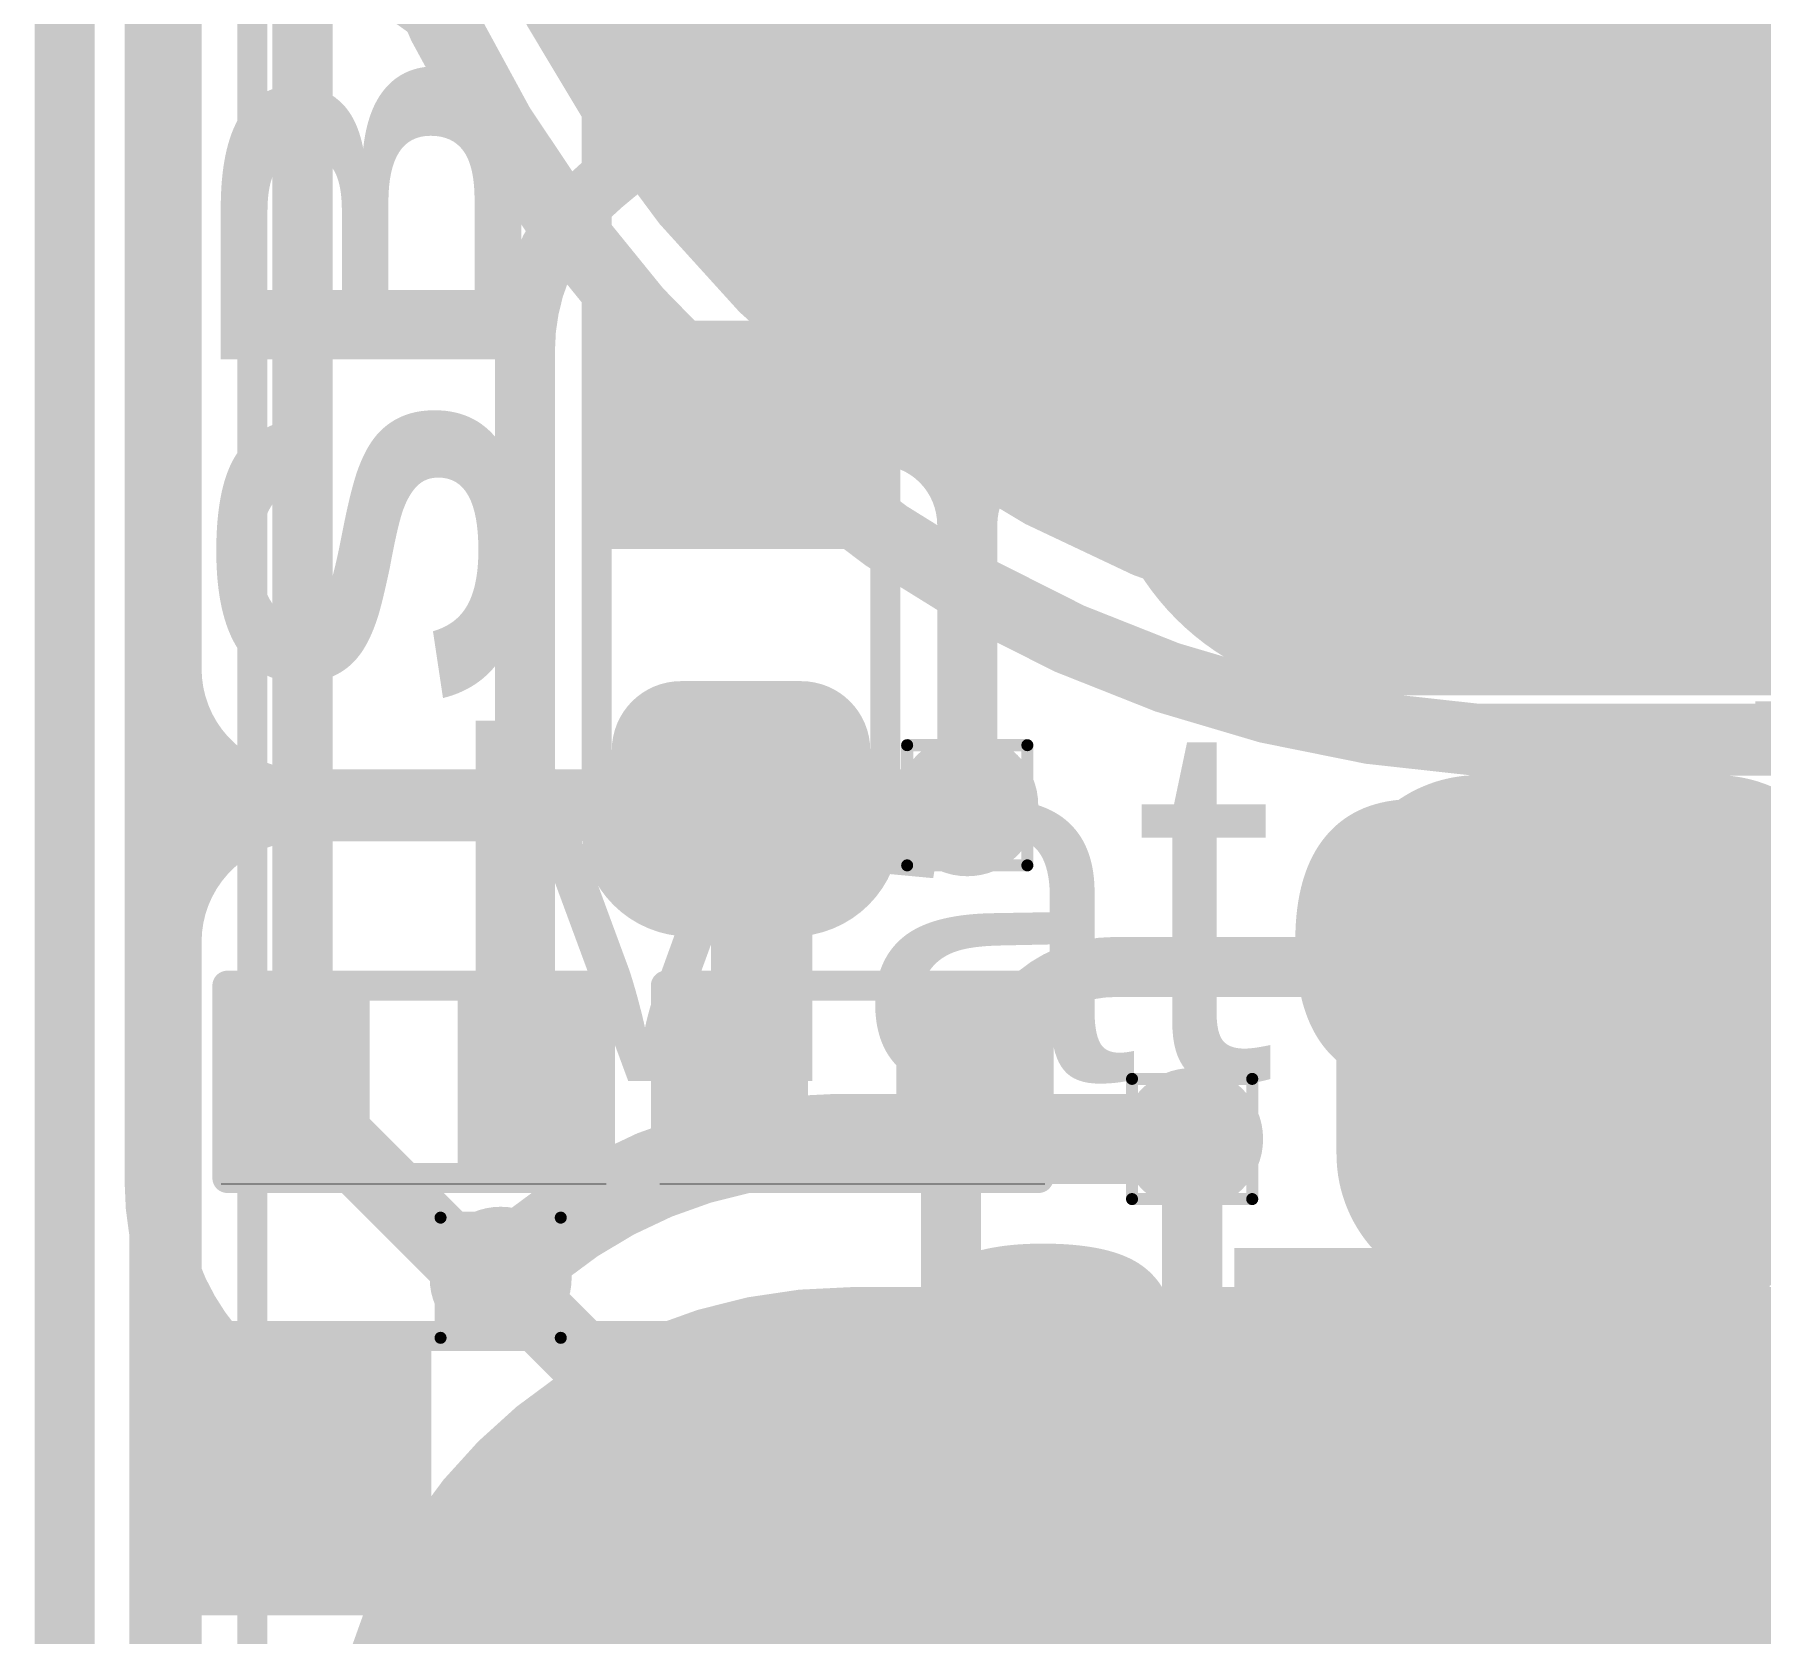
# Model space of a CAD drawing. Header units: inches. Extents: x 3 to 457, y -41 to 239.
# Drawn here: x 153.26 to 160.56, y 14.03 to 20.79 of the extents above; entities that cross this region are included whole.
import ezdxf

# ---------------------------------------------------------------- set-up
doc = ezdxf.new("R2010")
doc.units = ezdxf.units.IN
for name, color, linetype in [('Board Outline', 216, 'Continuous'), ('Bottom Layer', 5, 'Continuous'), ('Bottom Overlay', 54, 'Continuous'), ('Bottom Paste', 16, 'Continuous'), ('Bottom Solder', 6, 'Continuous'), ('Drill Drawing', 1, 'Continuous'), ('Fabrication', 76, 'Continuous'), ('Top Layer', 1, 'Continuous'), ('Top Overlay', 2, 'Continuous'), ('Top Paste', 8, 'Continuous'), ('Top Solder', 216, 'Continuous'), ('Via Holes', 16, 'Continuous')]:
    doc.layers.add(name, color=color, linetype=linetype)
doc.styles.add('Arial', font='', dxfattribs={"height": 0.2})
doc.styles.add('Arial Black_Bold', font='', dxfattribs={"height": 0.2})
doc.styles.get('Arial').set_extended_font_data('Arial')
doc.styles.get('Arial Black_Bold').set_extended_font_data('Arial Black', bold=True)

# ---------------------------------------------------------------- blocks, each defined once
blk = doc.blocks.new('S______B______3_P___81')
at = {"layer": 'Top Layer'}
h = blk.add_hatch(color=1, dxfattribs=at)
edge = h.paths.add_edge_path()
edge.add_arc((-1.7145, -0.2540000000000001), 0.1905, 180, 270)
edge.add_line((-1.7145, -0.4445), (-1.3335, -0.4444999999999999))
edge.add_arc((-1.3335, -0.2539999999999999), 0.1905, 270, 360)
edge.add_line((-1.143, -0.2539999999999999), (-1.143, 0.2540000000000001))
edge.add_arc((-1.3335, 0.2540000000000001), 0.1905, 0, 90)
edge.add_line((-1.3335, 0.4445), (-1.7145, 0.4444999999999999))
edge.add_arc((-1.7145, 0.2539999999999999), 0.1905, 90, 180)
edge.add_line((-1.905, 0.2539999999999999), (-1.905, -0.2540000000000001))
blk.add_hatch(color=1, dxfattribs=at).paths.add_polyline_path([(-0.3809999999999999, -0.4445), (-0.3810000000000001, 0.4445), (0.3809999999999999, 0.4445), (0.3810000000000001, -0.4445)])
h = blk.add_hatch(color=1, dxfattribs=at)
edge = h.paths.add_edge_path()
edge.add_arc((1.3335, -0.2540000000000001), 0.1905, 180, 270)
edge.add_line((1.3335, -0.4445), (1.7145, -0.4444999999999999))
edge.add_arc((1.7145, -0.2539999999999999), 0.1905, 270, 360)
edge.add_line((1.905, -0.2539999999999999), (1.905, 0.2540000000000001))
edge.add_arc((1.7145, 0.2540000000000001), 0.1905, 0, 90)
edge.add_line((1.7145, 0.4445), (1.3335, 0.4444999999999999))
edge.add_arc((1.3335, 0.2539999999999999), 0.1905, 90, 180)
edge.add_line((1.143, 0.2539999999999999), (1.143, -0.2540000000000001))
at = {"layer": 'Top Paste'}
h = blk.add_hatch(color=8, dxfattribs=at)
edge = h.paths.add_edge_path()
edge.add_arc((-1.7145, -0.2540000000000001), 0.1905, 180, 270)
edge.add_line((-1.7145, -0.4445), (-1.3335, -0.4444999999999999))
edge.add_arc((-1.3335, -0.2539999999999999), 0.1905, 270, 360)
edge.add_line((-1.143, -0.2539999999999999), (-1.143, 0.2540000000000001))
edge.add_arc((-1.3335, 0.2540000000000001), 0.1905, 0, 90)
edge.add_line((-1.3335, 0.4445), (-1.7145, 0.4444999999999999))
edge.add_arc((-1.7145, 0.2539999999999999), 0.1905, 90, 180)
edge.add_line((-1.905, 0.2539999999999999), (-1.905, -0.2540000000000001))
blk.add_hatch(color=8, dxfattribs=at).paths.add_polyline_path([(-0.3809999999999999, -0.4445), (-0.3810000000000001, 0.4445), (0.3809999999999999, 0.4445), (0.3810000000000001, -0.4445)])
h = blk.add_hatch(color=8, dxfattribs=at)
edge = h.paths.add_edge_path()
edge.add_arc((1.3335, -0.2540000000000001), 0.1905, 180, 270)
edge.add_line((1.3335, -0.4445), (1.7145, -0.4444999999999999))
edge.add_arc((1.7145, -0.2539999999999999), 0.1905, 270, 360)
edge.add_line((1.905, -0.2539999999999999), (1.905, 0.2540000000000001))
edge.add_arc((1.7145, 0.2540000000000001), 0.1905, 0, 90)
edge.add_line((1.7145, 0.4445), (1.3335, 0.4444999999999999))
edge.add_arc((1.3335, 0.2539999999999999), 0.1905, 90, 180)
edge.add_line((1.143, 0.2539999999999999), (1.143, -0.2540000000000001))
at = {"layer": 'Top Solder'}
h = blk.add_hatch(color=216, dxfattribs=at)
edge = h.paths.add_edge_path()
edge.add_arc((-1.7145, -0.2540000000000001), 0.2921, 180, 270)
edge.add_line((-1.7145, -0.5461), (-1.3335, -0.5460999999999999))
edge.add_arc((-1.3335, -0.2539999999999999), 0.2921, 270, 360)
edge.add_line((-1.0414, -0.2539999999999999), (-1.0414, 0.2540000000000001))
edge.add_arc((-1.3335, 0.2540000000000001), 0.2921, 0, 90)
edge.add_line((-1.3335, 0.5461), (-1.7145, 0.5460999999999999))
edge.add_arc((-1.7145, 0.2539999999999999), 0.2921, 90, 180)
edge.add_line((-2.0066, 0.254), (-2.0066, -0.254))
blk.add_hatch(color=216, dxfattribs=at).paths.add_polyline_path([(-0.4825999999999999, -0.5461), (-0.4826, 0.5460999999999999), (0.4825999999999999, 0.5461), (0.4826, -0.5460999999999999)])
h = blk.add_hatch(color=216, dxfattribs=at)
edge = h.paths.add_edge_path()
edge.add_arc((1.3335, -0.2540000000000001), 0.2921, 180, 270)
edge.add_line((1.3335, -0.5461), (1.7145, -0.5460999999999999))
edge.add_arc((1.7145, -0.2539999999999999), 0.2921, 270, 360)
edge.add_line((2.0066, -0.2539999999999999), (2.0066, 0.2540000000000001))
edge.add_arc((1.7145, 0.2540000000000001), 0.2921, 0, 90)
edge.add_line((1.7145, 0.5461), (1.3335, 0.5460999999999999))
edge.add_arc((1.3335, 0.2539999999999999), 0.2921, 90, 180)
edge.add_line((1.0414, 0.254), (1.0414, -0.254))
at = {"layer": 'Top Overlay'}
for points in [[(-2.0574, 0.21660866, 0.127, 0.127, -0.4142135623730951), (-1.66440866, 0.6096, 0.127, 0.127, 0)], [(1.66440866, 0.6096, 0.127, 0.127, 0), (-1.66440866, 0.6096, 0.127, 0.127, 0)], [(1.66440866, 0.6096, 0.127, 0.127, -0.4142135623730951), (2.0574, 0.21660866, 0.127, 0.127, 0)], [(-2.0574, -0.21660866, 0.127, 0.127, 0), (-2.0574, 0.21660866, 0.127, 0.127, 0)], [(2.0574, -0.21660866, 0.127, 0.127, 0), (2.0574, 0.21660866, 0.127, 0.127, 0)], [(-1.66440866, -0.6096, 0.127, 0.127, -0.4142135623730951), (-2.0574, -0.21660866, 0.127, 0.127, 0)], [(2.0574, -0.21660866, 0.127, 0.127, -0.4142135623730951), (1.66440866, -0.6096, 0.127, 0.127, 0)], [(1.66440866, -0.6096, 0.127, 0.127, 0), (-1.66440866, -0.6096, 0.127, 0.127, 0)]]:
    blk.add_lwpolyline(points, format="xyseb", dxfattribs=at)
for points in [[(-1.69615866, 0.6096, 0.0635, 0.0635, 1), (-1.63265866, 0.6096, 0.0635, 0.0635, 1)], [(-1.69615866, 0.6096, 0.0635, 0.0635, 1), (-1.63265866, 0.6096, 0.0635, 0.0635, 1)], [(1.63265866, 0.6096, 0.0635, 0.0635, 1), (1.69615866, 0.6096, 0.0635, 0.0635, 1)], [(1.63265866, 0.6096, 0.0635, 0.0635, 1), (1.69615866, 0.6096, 0.0635, 0.0635, 1)], [(-2.08915, 0.21660866, 0.0635, 0.0635, 1), (-2.02565, 0.21660866, 0.0635, 0.0635, 1)], [(-2.08915, 0.21660866, 0.0635, 0.0635, 1), (-2.02565, 0.21660866, 0.0635, 0.0635, 1)], [(2.02565, 0.21660866, 0.0635, 0.0635, 1), (2.08915, 0.21660866, 0.0635, 0.0635, 1)], [(2.02565, 0.21660866, 0.0635, 0.0635, 1), (2.08915, 0.21660866, 0.0635, 0.0635, 1)], [(-2.08915, -0.21660866, 0.0635, 0.0635, 1), (-2.02565, -0.21660866, 0.0635, 0.0635, 1)], [(-2.08915, -0.21660866, 0.0635, 0.0635, 1), (-2.02565, -0.21660866, 0.0635, 0.0635, 1)], [(2.02565, -0.21660866, 0.0635, 0.0635, 1), (2.08915, -0.21660866, 0.0635, 0.0635, 1)], [(2.02565, -0.21660866, 0.0635, 0.0635, 1), (2.08915, -0.21660866, 0.0635, 0.0635, 1)], [(-1.69615866, -0.6096, 0.0635, 0.0635, 1), (-1.63265866, -0.6096, 0.0635, 0.0635, 1)], [(-1.69615866, -0.6096, 0.0635, 0.0635, 1), (-1.63265866, -0.6096, 0.0635, 0.0635, 1)], [(1.63265866, -0.6096, 0.0635, 0.0635, 1), (1.69615866, -0.6096, 0.0635, 0.0635, 1)], [(1.63265866, -0.6096, 0.0635, 0.0635, 1), (1.69615866, -0.6096, 0.0635, 0.0635, 1)]]:
    blk.add_lwpolyline(points, format="xyseb", close=True, dxfattribs=at)
blk = doc.blocks.new('R___0402_92')
at = {"layer": 'Top Layer'}
for points in [[(-0.6985, -0.3175), (-0.6985, 0.3175), (-0.2412999999999999, 0.3175), (-0.2413, -0.3175)], [(0.24130254, -0.3175), (0.24130254, 0.3175), (0.6985025399999999, 0.3175), (0.6985025399999999, -0.3175)]]:
    blk.add_hatch(color=1, dxfattribs=at).paths.add_polyline_path(points)
at = {"layer": 'Top Paste'}
for points in [[(-0.6985, -0.3175), (-0.6985, 0.3175), (-0.2412999999999999, 0.3175), (-0.2413, -0.3175)], [(0.24130254, -0.3175), (0.24130254, 0.3175), (0.6985025399999999, 0.3175), (0.6985025399999999, -0.3175)]]:
    blk.add_hatch(color=8, dxfattribs=at).paths.add_polyline_path(points)
at = {"layer": 'Top Solder'}
for points in [[(-0.75350116, -0.37250116), (-0.75350116, 0.37250116), (-0.1862988399999999, 0.37250116), (-0.18629884, -0.37250116)], [(0.18630138, -0.37250116), (0.18630138, 0.37250116), (0.7535037, 0.37250116), (0.7535037, -0.37250116)]]:
    blk.add_hatch(color=216, dxfattribs=at).paths.add_polyline_path(points)
at = {"layer": 'Top Overlay'}
for points in [[(-0.7874, 0.4064, 0.127, 0.127, 0), (0.7874, 0.4064, 0.127, 0.127, 0)], [(-0.7874, -0.4064, 0.127, 0.127, 0), (-0.7874, 0.4064, 0.127, 0.127, 0)], [(0.7874, -0.4064, 0.127, 0.127, 0), (0.7874, 0.4064, 0.127, 0.127, 0)], [(-0.7874, -0.4064, 0.127, 0.127, 0), (0.7874, -0.4064, 0.127, 0.127, 0)], [(-0.8127974599999999, -0.4318, 0.0032258, 0.0032258, 0), (0.8128, -0.4318, 0.0032258, 0.0032258, 0)]]:
    blk.add_lwpolyline(points, format="xyseb", dxfattribs=at)
for points in [[(-0.8191499999999999, 0.4064, 0.0635, 0.0635, 1), (-0.7556499999999999, 0.4064, 0.0635, 0.0635, 1)], [(-0.8191499999999999, 0.4064, 0.0635, 0.0635, 1), (-0.7556499999999999, 0.4064, 0.0635, 0.0635, 1)], [(0.7556499999999999, 0.4064, 0.0635, 0.0635, 1), (0.8191499999999999, 0.4064, 0.0635, 0.0635, 1)], [(0.7556499999999999, 0.4064, 0.0635, 0.0635, 1), (0.8191499999999999, 0.4064, 0.0635, 0.0635, 1)], [(-0.8191499999999999, -0.4064, 0.0635, 0.0635, 1), (-0.7556499999999999, -0.4064, 0.0635, 0.0635, 1)], [(-0.8191499999999999, -0.4064, 0.0635, 0.0635, 1), (-0.7556499999999999, -0.4064, 0.0635, 0.0635, 1)], [(0.7556499999999999, -0.4064, 0.0635, 0.0635, 1), (0.8191499999999999, -0.4064, 0.0635, 0.0635, 1)], [(0.7556499999999999, -0.4064, 0.0635, 0.0635, 1), (0.8191499999999999, -0.4064, 0.0635, 0.0635, 1)], [(-0.8136026399999999, -0.4318, 0.0016129, 0.0016129, 1), (-0.81199228, -0.4318, 0.0016129, 0.0016129, 1)], [(0.8119948199999999, -0.4318, 0.0016129, 0.0016129, 1), (0.81360518, -0.4318, 0.0016129, 0.0016129, 1)]]:
    blk.add_lwpolyline(points, format="xyseb", close=True, dxfattribs=at)
blk = doc.blocks.new('R___0402_93')
at = {"layer": 'Top Layer'}
for points in [[(-0.6985, -0.3175), (-0.6985, 0.3175), (-0.2412999999999999, 0.3175), (-0.2413, -0.3175)], [(0.2412999999999999, -0.3175), (0.2413, 0.3175), (0.6985, 0.3175), (0.6985, -0.3175)]]:
    blk.add_hatch(color=1, dxfattribs=at).paths.add_polyline_path(points)
at = {"layer": 'Top Paste'}
for points in [[(-0.6985, -0.3175), (-0.6985, 0.3175), (-0.2412999999999999, 0.3175), (-0.2413, -0.3175)], [(0.2412999999999999, -0.3175), (0.2413, 0.3175), (0.6985, 0.3175), (0.6985, -0.3175)]]:
    blk.add_hatch(color=8, dxfattribs=at).paths.add_polyline_path(points)
at = {"layer": 'Top Solder'}
for points in [[(-0.75350116, -0.37250116), (-0.75350116, 0.37250116), (-0.1862988399999999, 0.37250116), (-0.18629884, -0.37250116)], [(0.1862988399999999, -0.37250116), (0.18629884, 0.37250116), (0.75350116, 0.37250116), (0.75350116, -0.37250116)]]:
    blk.add_hatch(color=216, dxfattribs=at).paths.add_polyline_path(points)
at = {"layer": 'Top Overlay'}
for points in [[(-0.7874, 0.4064, 0.127, 0.127, 0), (0.7874, 0.4064, 0.127, 0.127, 0)], [(-0.7874, -0.4064, 0.127, 0.127, 0), (-0.7874, 0.4064, 0.127, 0.127, 0)], [(0.7874, -0.4064, 0.127, 0.127, 0), (0.7874, 0.4064, 0.127, 0.127, 0)], [(-0.7874, -0.4064, 0.127, 0.127, 0), (0.7874, -0.4064, 0.127, 0.127, 0)], [(-0.8128, -0.4318, 0.0032258, 0.0032258, 0), (0.8128, -0.4318, 0.0032258, 0.0032258, 0)]]:
    blk.add_lwpolyline(points, format="xyseb", dxfattribs=at)
for points in [[(-0.8191499999999999, 0.4064, 0.0635, 0.0635, 1), (-0.7556499999999999, 0.4064, 0.0635, 0.0635, 1)], [(-0.8191499999999999, 0.4064, 0.0635, 0.0635, 1), (-0.7556499999999999, 0.4064, 0.0635, 0.0635, 1)], [(0.7556499999999999, 0.4064, 0.0635, 0.0635, 1), (0.8191499999999999, 0.4064, 0.0635, 0.0635, 1)], [(0.7556499999999999, 0.4064, 0.0635, 0.0635, 1), (0.8191499999999999, 0.4064, 0.0635, 0.0635, 1)], [(-0.8191499999999999, -0.4064, 0.0635, 0.0635, 1), (-0.7556499999999999, -0.4064, 0.0635, 0.0635, 1)], [(-0.8191499999999999, -0.4064, 0.0635, 0.0635, 1), (-0.7556499999999999, -0.4064, 0.0635, 0.0635, 1)], [(0.7556499999999999, -0.4064, 0.0635, 0.0635, 1), (0.8191499999999999, -0.4064, 0.0635, 0.0635, 1)], [(0.7556499999999999, -0.4064, 0.0635, 0.0635, 1), (0.8191499999999999, -0.4064, 0.0635, 0.0635, 1)], [(-0.81360518, -0.4318, 0.0016129, 0.0016129, 1), (-0.8119948199999999, -0.4318, 0.0016129, 0.0016129, 1)], [(0.8119948199999999, -0.4318, 0.0016129, 0.0016129, 1), (0.81360518, -0.4318, 0.0016129, 0.0016129, 1)]]:
    blk.add_lwpolyline(points, format="xyseb", close=True, dxfattribs=at)
blk = doc.blocks.new('T____P____SMD_3_P____97')
at = {"layer": 'Top Layer'}
h = blk.add_hatch(color=1, dxfattribs=at)
edge = h.paths.add_edge_path()
edge.add_arc((-0.50000154, 3.04000154), 0.499999, 90, 180)
edge.add_line((-1.00000054, 3.04000154), (-1.00000054, 2.03999846))
edge.add_arc((-0.50000154, 2.03999846), 0.499999, 180, 270)
edge.add_line((-0.5000015400000001, 1.53999946), (0.5000015399999999, 1.53999946))
edge.add_arc((0.50000154, 2.03999846), 0.499999, 270, 360)
edge.add_line((1.00000054, 2.03999846), (1.00000054, 3.04000154))
edge.add_arc((0.50000154, 3.04000154), 0.499999, 0, 90)
edge.add_line((0.50000154, 3.54000054), (-0.50000154, 3.54000054))
h = blk.add_hatch(color=1, dxfattribs=at)
edge = h.paths.add_edge_path()
edge.add_arc((-0.9999992699999999, 0), 1.00000054, 90, 270)
edge.add_line((-0.9999992700000001, -1.00000054), (0.9999992699999997, -1.00000054))
edge.add_arc((0.9999992699999999, 0), 1.00000054, 270, 450)
edge.add_line((0.99999927, 1.00000054), (-0.9999992699999998, 1.00000054))
h = blk.add_hatch(color=1, dxfattribs=at)
edge = h.paths.add_edge_path()
edge.add_arc((-0.50000154, -2.03999846), 0.499999, 90, 180)
edge.add_line((-1.00000054, -2.03999846), (-1.00000054, -3.04000154))
edge.add_arc((-0.50000154, -3.04000154), 0.499999, 180, 270)
edge.add_line((-0.5000015400000001, -3.54000054), (0.5000015399999999, -3.54000054))
edge.add_arc((0.50000154, -3.04000154), 0.499999, 270, 360)
edge.add_line((1.00000054, -3.04000154), (1.00000054, -2.03999846))
edge.add_arc((0.50000154, -2.03999846), 0.499999, 0, 90)
edge.add_line((0.50000154, -1.53999946), (-0.50000154, -1.53999946))
at = {"layer": 'Top Paste'}
h = blk.add_hatch(color=8, dxfattribs=at)
edge = h.paths.add_edge_path()
edge.add_arc((-0.50000154, 3.04000154), 0.499999, 90, 180)
edge.add_line((-1.00000054, 3.04000154), (-1.00000054, 2.03999846))
edge.add_arc((-0.50000154, 2.03999846), 0.499999, 180, 270)
edge.add_line((-0.5000015400000001, 1.53999946), (0.5000015399999999, 1.53999946))
edge.add_arc((0.50000154, 2.03999846), 0.499999, 270, 360)
edge.add_line((1.00000054, 2.03999846), (1.00000054, 3.04000154))
edge.add_arc((0.50000154, 3.04000154), 0.499999, 0, 90)
edge.add_line((0.50000154, 3.54000054), (-0.50000154, 3.54000054))
h = blk.add_hatch(color=8, dxfattribs=at)
edge = h.paths.add_edge_path()
edge.add_arc((-0.9999992699999999, 0), 1.00000054, 90, 270)
edge.add_line((-0.9999992700000001, -1.00000054), (0.9999992699999997, -1.00000054))
edge.add_arc((0.9999992699999999, 0), 1.00000054, 270, 450)
edge.add_line((0.99999927, 1.00000054), (-0.9999992699999998, 1.00000054))
h = blk.add_hatch(color=8, dxfattribs=at)
edge = h.paths.add_edge_path()
edge.add_arc((-0.50000154, -2.03999846), 0.499999, 90, 180)
edge.add_line((-1.00000054, -2.03999846), (-1.00000054, -3.04000154))
edge.add_arc((-0.50000154, -3.04000154), 0.499999, 180, 270)
edge.add_line((-0.5000015400000001, -3.54000054), (0.5000015399999999, -3.54000054))
edge.add_arc((0.50000154, -3.04000154), 0.499999, 270, 360)
edge.add_line((1.00000054, -3.04000154), (1.00000054, -2.03999846))
edge.add_arc((0.50000154, -2.03999846), 0.499999, 0, 90)
edge.add_line((0.50000154, -1.53999946), (-0.50000154, -1.53999946))
at = {"layer": 'Top Solder'}
h = blk.add_hatch(color=216, dxfattribs=at)
edge = h.paths.add_edge_path()
edge.add_arc((-0.50000154, 3.04000154), 0.601599, 90, 180)
edge.add_line((-1.10160054, 3.04000154), (-1.10160054, 2.03999846))
edge.add_arc((-0.50000154, 2.03999846), 0.601599, 180, 270)
edge.add_line((-0.5000015400000001, 1.43839946), (0.5000015399999999, 1.43839946))
edge.add_arc((0.50000154, 2.03999846), 0.601599, 270, 360)
edge.add_line((1.10160054, 2.03999846), (1.10160054, 3.04000154))
edge.add_arc((0.50000154, 3.04000154), 0.601599, 0, 90)
edge.add_line((0.50000154, 3.64160054), (-0.50000154, 3.64160054))
h = blk.add_hatch(color=216, dxfattribs=at)
edge = h.paths.add_edge_path()
edge.add_arc((-0.9999992699999999, 0), 1.10160054, 90, 270)
edge.add_line((-0.9999992700000001, -1.10160054), (0.9999992699999997, -1.10160054))
edge.add_arc((0.9999992699999999, 0), 1.10160054, 270, 450)
edge.add_line((0.99999927, 1.10160054), (-0.9999992699999998, 1.10160054))
h = blk.add_hatch(color=216, dxfattribs=at)
edge = h.paths.add_edge_path()
edge.add_arc((-0.50000154, -2.03999846), 0.601599, 90, 180)
edge.add_line((-1.10160054, -2.03999846), (-1.10160054, -3.04000154))
edge.add_arc((-0.50000154, -3.04000154), 0.601599, 180, 270)
edge.add_line((-0.5000015400000001, -3.64160054), (0.5000015399999999, -3.64160054))
edge.add_arc((0.50000154, -3.04000154), 0.601599, 270, 360)
edge.add_line((1.10160054, -3.04000154), (1.10160054, -2.03999846))
edge.add_arc((0.50000154, -2.03999846), 0.601599, 0, 90)
edge.add_line((0.50000154, -1.43839946), (-0.50000154, -1.43839946))
blk = doc.blocks.new('S______B______119')
at = {"layer": 'Top Layer'}
for points in [[(-1.143, -0.4445), (-1.143, 0.4445), (-0.3809999999999999, 0.4445), (-0.3809999999999999, -0.4445)], [(0.3809999999999999, -0.4445), (0.3809999999999999, 0.4445), (1.143, 0.4445), (1.143, -0.4445)]]:
    blk.add_hatch(color=1, dxfattribs=at).paths.add_polyline_path(points)
at = {"layer": 'Top Paste'}
for points in [[(-1.143, -0.4445), (-1.143, 0.4445), (-0.3809999999999999, 0.4445), (-0.3809999999999999, -0.4445)], [(0.3809999999999999, -0.4445), (0.3809999999999999, 0.4445), (1.143, 0.4445), (1.143, -0.4445)]]:
    blk.add_hatch(color=8, dxfattribs=at).paths.add_polyline_path(points)
at = {"layer": 'Top Solder'}
for points in [[(-1.2446, -0.5460999999999999), (-1.2446, 0.5460999999999999), (-0.2794, 0.5460999999999999), (-0.2794, -0.5460999999999999)], [(0.2794, -0.5460999999999999), (0.2794, 0.5460999999999999), (1.2446, 0.5460999999999999), (1.2446, -0.5460999999999999)]]:
    blk.add_hatch(color=216, dxfattribs=at).paths.add_polyline_path(points)
at = {"layer": 'Top Overlay'}
for points in [[(-1.27, -0.5588, 0.127, 0.127, 0), (-1.27, 0.5588, 0.127, 0.127, 0)], [(-1.27, 0.5588, 0.127, 0.127, 0), (1.27, 0.5588, 0.127, 0.127, 0)], [(1.27, -0.5588, 0.127, 0.127, 0), (1.27, 0.5588, 0.127, 0.127, 0)], [(-1.27, -0.5588, 0.127, 0.127, 0), (1.27, -0.5588, 0.127, 0.127, 0)]]:
    blk.add_lwpolyline(points, format="xyseb", dxfattribs=at)
for points in [[(-1.30175, 0.5588, 0.0635, 0.0635, 1), (-1.23825, 0.5588, 0.0635, 0.0635, 1)], [(-1.30175, 0.5588, 0.0635, 0.0635, 1), (-1.23825, 0.5588, 0.0635, 0.0635, 1)], [(1.23825, 0.5588, 0.0635, 0.0635, 1), (1.30175, 0.5588, 0.0635, 0.0635, 1)], [(1.23825, 0.5588, 0.0635, 0.0635, 1), (1.30175, 0.5588, 0.0635, 0.0635, 1)], [(-1.30175, -0.5588, 0.0635, 0.0635, 1), (-1.23825, -0.5588, 0.0635, 0.0635, 1)], [(-1.30175, -0.5588, 0.0635, 0.0635, 1), (-1.23825, -0.5588, 0.0635, 0.0635, 1)], [(1.23825, -0.5588, 0.0635, 0.0635, 1), (1.30175, -0.5588, 0.0635, 0.0635, 1)], [(1.23825, -0.5588, 0.0635, 0.0635, 1), (1.30175, -0.5588, 0.0635, 0.0635, 1)]]:
    blk.add_lwpolyline(points, format="xyseb", close=True, dxfattribs=at)
blk = doc.blocks.new('SEMG_PAD_B_240')
at = {"layer": 'Bottom Layer'}
h = blk.add_hatch(color=5, dxfattribs=at)
edge = h.paths.add_edge_path()
edge.add_arc((-3.14997338, 0.0128143), 2.09999834, 90, 270)
edge.add_line((-3.14997338, -2.08718404), (3.150029259999999, -2.08718404))
edge.add_arc((3.15002926, 0.0128143), 2.09999834, 270, 450)
edge.add_line((3.15002926, 2.11281264), (-3.14997338, 2.11281264))
h = blk.add_hatch(color=5, dxfattribs=at)
edge = h.paths.add_edge_path()
edge.add_arc((2.794e-05, -9.98718602), 5.00000016, 0, 360)
at = {"layer": 'Bottom Paste'}
h = blk.add_hatch(color=16, dxfattribs=at)
edge = h.paths.add_edge_path()
edge.add_arc((-3.14997338, 0.0128143), 2.09999834, 90, 270)
edge.add_line((-3.14997338, -2.08718404), (3.150029259999999, -2.08718404))
edge.add_arc((3.15002926, 0.0128143), 2.09999834, 270, 450)
edge.add_line((3.15002926, 2.11281264), (-3.14997338, 2.11281264))
h = blk.add_hatch(color=16, dxfattribs=at)
edge = h.paths.add_edge_path()
edge.add_arc((2.794e-05, -9.98718602), 5.00000016, 0, 360)
at = {"layer": 'Bottom Solder'}
h = blk.add_hatch(color=6, dxfattribs=at)
edge = h.paths.add_edge_path()
edge.add_arc((-3.14997338, 0.0128143), 2.20159834, 90, 270)
edge.add_line((-3.14997338, -2.18878404), (3.150029259999999, -2.18878404))
edge.add_arc((3.15002926, 0.0128143), 2.20159834, 270, 450)
edge.add_line((3.15002926, 2.21441264), (-3.14997338, 2.21441264))
h = blk.add_hatch(color=6, dxfattribs=at)
edge = h.paths.add_edge_path()
edge.add_arc((2.794e-05, -9.98718602), 5.10160016, 0, 360)
at = {"layer": 'Bottom Overlay'}
blk.add_lwpolyline([(5.683262699999999, 10.96579468, 0.127, 0.127, 0), (5.683262699999999, -10.96562958, 0.127, 0.127, 0)], format="xyseb", dxfattribs=at)

msp = doc.modelspace()

# ---------------------------------------------------------------- hatches: boundary and pattern name
at = {"layer": 'Bottom Layer'}
h = msp.add_hatch(color=5, dxfattribs=at)
edge = h.paths.add_edge_path()
edge.add_arc((157.20622864, 17.5339883), 0.2999994, 0, 360)
h = msp.add_hatch(color=5, dxfattribs=at)
edge = h.paths.add_edge_path()
edge.add_arc((158.15653408, 16.12354662), 0.2999994, 0, 360)
h = msp.add_hatch(color=5, dxfattribs=at)
edge = h.paths.add_edge_path()
edge.add_arc((155.23429456, 15.53710126), 0.2999994, 0, 360)
at = {"layer": 'Top Layer'}
h = msp.add_hatch(color=1, dxfattribs=at)
edge = h.paths.add_edge_path()
edge.add_arc((157.20622864, 17.5339883), 0.2999994, 0, 360)
h = msp.add_hatch(color=1, dxfattribs=at)
edge = h.paths.add_edge_path()
edge.add_arc((158.15653408, 16.12354662), 0.2999994, 0, 360)
h = msp.add_hatch(color=1, dxfattribs=at)
edge = h.paths.add_edge_path()
edge.add_arc((155.23429456, 15.53710126), 0.2999994, 0, 360)
at = {"layer": 'Via Holes'}
h = msp.add_hatch(color=7, dxfattribs=at)
edge = h.paths.add_edge_path()
edge.add_arc((157.20622864, 17.5339883), 0.1499997, 0, 360)
h = msp.add_hatch(color=7, dxfattribs=at)
edge = h.paths.add_edge_path()
edge.add_arc((158.15653408, 16.12354662), 0.1499997, 0, 360)
h = msp.add_hatch(color=7, dxfattribs=at)
edge = h.paths.add_edge_path()
edge.add_arc((155.23429456, 15.53710126), 0.1499997, 0, 360)

# ---------------------------------------------------------------- linework, layer by layer
at = {"layer": 'Board Outline'}
msp.add_lwpolyline([(153.39132644, 2.31690164, 0.127, 0.127, 0), (153.39148646, 24.1725577, 0.127, 0.127, 0)], format="xyseb", dxfattribs=at)
at = {"layer": 'Bottom Layer'}
for points in [[(153.81800326, 18.11078674, 0.3048, 0.3048, 0), (153.81800326, 24.31293334, 0.3048, 0.3048, 0)], [(156.14895364, 19.26751798, 0.3048, 0.3048, -0.209656713138155), (154.45909672, 23.1942513, 0.3048, 0.3048, 0)], [(156.1489511, 19.26751544, 0.3048, 0.3048, 0), (156.180155, 19.23672048, 0.3048, 0.3048, 0)], [(159.35469272, 17.8114071, 0.3048, 0.3048, -0.1802861242227069), (156.18015754, 19.23672302, 0.3048, 0.3048, 0)], [(153.81800326, 16.95718986, 0.3048, 0.3048, 0), (153.81800326, 18.11078674, 0.3048, 0.3048, 0)], [(154.3948017, 17.5339883, 0.3048, 0.3048, -0.4142135623730951), (153.81800326, 18.11078674, 0.3048, 0.3048, 0)], [(159.35469272, 17.81140456, 0.3048, 0.3048, 0), (159.3647816, 17.8114071, 0.3048, 0.3048, 0)], [(159.3647816, 17.8114071, 0.3048, 0.3048, 0), (161.25589542, 17.8114071, 0.3048, 0.3048, 0)], [(153.81800326, 16.95718986, 0.3048, 0.3048, -0.4142135623730951), (154.3948017, 17.5339883, 0.3048, 0.3048, 0)], [(153.8868017, 17.5339883, 0.3048, 0.3048, 0), (154.3948017, 17.5339883, 0.3048, 0.3048, 0)], [(154.3948017, 17.5339883, 0.3048, 0.3048, 0), (157.20622864, 17.5339883, 0.3048, 0.3048, 0)], [(153.81800326, 10.45715968, 0.3048, 0.3048, 0), (153.81800326, 16.95718986, 0.3048, 0.3048, 0)], [(155.23506926, 15.53787596, 0.3809999999999999, 0.3809999999999999, -0.1987703545313337), (156.65009818, 16.12354662, 0.3809999999999999, 0.3809999999999999, 0)], [(156.65009818, 16.12354662, 0.3809999999999999, 0.3809999999999999, 0), (158.15653408, 16.12354662, 0.3809999999999999, 0.3809999999999999, 0)], [(155.23429456, 15.53710126, 0.3809999999999999, 0.3809999999999999, -0.0001366115182646888), (155.23506926, 15.53787596, 0.3809999999999999, 0.3809999999999999, 0)]]:
    msp.add_lwpolyline(points, format="xyseb", dxfattribs=at)
for points in [[(156.0727511, 19.26751544, 0.1524, 0.1524, 1), (156.2251511, 19.26751544, 0.1524, 0.1524, 1)], [(156.07275364, 19.26751798, 0.1524, 0.1524, 1), (156.22515364, 19.26751798, 0.1524, 0.1524, 1)], [(156.103955, 19.23672048, 0.1524, 0.1524, 1), (156.256355, 19.23672048, 0.1524, 0.1524, 1)], [(156.10395754, 19.23672302, 0.1524, 0.1524, 1), (156.25635754, 19.23672302, 0.1524, 0.1524, 1)], [(153.74180326, 18.11078674, 0.1524, 0.1524, 1), (153.89420326, 18.11078674, 0.1524, 0.1524, 1)], [(153.74180326, 18.11078674, 0.1524, 0.1524, 1), (153.89420326, 18.11078674, 0.1524, 0.1524, 1)], [(153.74180326, 18.11078674, 0.1524, 0.1524, 1), (153.89420326, 18.11078674, 0.1524, 0.1524, 1)], [(159.27849272, 17.8114071, 0.1524, 0.1524, 1), (159.43089272, 17.8114071, 0.1524, 0.1524, 1)], [(159.27849272, 17.81140456, 0.1524, 0.1524, 1), (159.43089272, 17.81140456, 0.1524, 0.1524, 1)], [(159.2885816, 17.8114071, 0.1524, 0.1524, 1), (159.4409816, 17.8114071, 0.1524, 0.1524, 1)], [(159.2885816, 17.8114071, 0.1524, 0.1524, 1), (159.4409816, 17.8114071, 0.1524, 0.1524, 1)], [(153.8106017, 17.5339883, 0.1524, 0.1524, 1), (153.9630017, 17.5339883, 0.1524, 0.1524, 1)], [(154.3186017, 17.5339883, 0.1524, 0.1524, 1), (154.4710017, 17.5339883, 0.1524, 0.1524, 1)], [(154.3186017, 17.5339883, 0.1524, 0.1524, 1), (154.4710017, 17.5339883, 0.1524, 0.1524, 1)], [(154.3186017, 17.5339883, 0.1524, 0.1524, 1), (154.4710017, 17.5339883, 0.1524, 0.1524, 1)], [(154.3186017, 17.5339883, 0.1524, 0.1524, 1), (154.4710017, 17.5339883, 0.1524, 0.1524, 1)], [(157.13002864, 17.5339883, 0.1524, 0.1524, 1), (157.28242864, 17.5339883, 0.1524, 0.1524, 1)], [(153.74180326, 16.95718986, 0.1524, 0.1524, 1), (153.89420326, 16.95718986, 0.1524, 0.1524, 1)], [(153.74180326, 16.95718986, 0.1524, 0.1524, 1), (153.89420326, 16.95718986, 0.1524, 0.1524, 1)], [(153.74180326, 16.95718986, 0.1524, 0.1524, 1), (153.89420326, 16.95718986, 0.1524, 0.1524, 1)], [(156.55484818, 16.12354662, 0.1905, 0.1905, 1), (156.74534818, 16.12354662, 0.1905, 0.1905, 1)], [(156.55484818, 16.12354662, 0.1905, 0.1905, 1), (156.74534818, 16.12354662, 0.1905, 0.1905, 1)], [(158.06128408, 16.12354662, 0.1905, 0.1905, 1), (158.25178408, 16.12354662, 0.1905, 0.1905, 1)], [(155.13904456, 15.53710126, 0.1905, 0.1905, 1), (155.32954456, 15.53710126, 0.1905, 0.1905, 1)], [(155.13981926, 15.53787596, 0.1905, 0.1905, 1), (155.33031926, 15.53787596, 0.1905, 0.1905, 1)], [(155.13981926, 15.53787596, 0.1905, 0.1905, 1), (155.33031926, 15.53787596, 0.1905, 0.1905, 1)]]:
    msp.add_lwpolyline(points, format="xyseb", close=True, dxfattribs=at)
at = {"layer": 'Drill Drawing'}
for points in [[(156.95222864, 17.7879883, 0.0508, 0.0508, 0), (157.46022864, 17.7879883, 0.0508, 0.0508, 0)], [(156.95222864, 17.2799883, 0.0508, 0.0508, 0), (156.95222864, 17.7879883, 0.0508, 0.0508, 0)], [(157.46022864, 17.2799883, 0.0508, 0.0508, 0), (157.46022864, 17.7879883, 0.0508, 0.0508, 0)], [(156.95222864, 17.2799883, 0.0508, 0.0508, 0), (157.46022864, 17.2799883, 0.0508, 0.0508, 0)], [(157.90253408, 16.37754662, 0.0508, 0.0508, 0), (158.41053408, 16.37754662, 0.0508, 0.0508, 0)], [(157.90253408, 15.86954662, 0.0508, 0.0508, 0), (157.90253408, 16.37754662, 0.0508, 0.0508, 0)], [(158.41053408, 15.86954662, 0.0508, 0.0508, 0), (158.41053408, 16.37754662, 0.0508, 0.0508, 0)], [(157.90253408, 15.86954662, 0.0508, 0.0508, 0), (158.41053408, 15.86954662, 0.0508, 0.0508, 0)], [(154.98029456, 15.79110126, 0.0508, 0.0508, 0), (155.48829456, 15.79110126, 0.0508, 0.0508, 0)], [(154.98029456, 15.28310126, 0.0508, 0.0508, 0), (154.98029456, 15.79110126, 0.0508, 0.0508, 0)], [(155.48829456, 15.28310126, 0.0508, 0.0508, 0), (155.48829456, 15.79110126, 0.0508, 0.0508, 0)], [(154.98029456, 15.28310126, 0.0508, 0.0508, 0), (155.48829456, 15.28310126, 0.0508, 0.0508, 0)]]:
    msp.add_lwpolyline(points, format="xyseb", dxfattribs=at)
for points in [[(156.93952864, 17.7879883, 0.0254, 0.0254, 1), (156.96492864, 17.7879883, 0.0254, 0.0254, 1)], [(156.93952864, 17.7879883, 0.0254, 0.0254, 1), (156.96492864, 17.7879883, 0.0254, 0.0254, 1)], [(157.44752864, 17.7879883, 0.0254, 0.0254, 1), (157.47292864, 17.7879883, 0.0254, 0.0254, 1)], [(157.44752864, 17.7879883, 0.0254, 0.0254, 1), (157.47292864, 17.7879883, 0.0254, 0.0254, 1)], [(156.93952864, 17.2799883, 0.0254, 0.0254, 1), (156.96492864, 17.2799883, 0.0254, 0.0254, 1)], [(156.93952864, 17.2799883, 0.0254, 0.0254, 1), (156.96492864, 17.2799883, 0.0254, 0.0254, 1)], [(157.44752864, 17.2799883, 0.0254, 0.0254, 1), (157.47292864, 17.2799883, 0.0254, 0.0254, 1)], [(157.44752864, 17.2799883, 0.0254, 0.0254, 1), (157.47292864, 17.2799883, 0.0254, 0.0254, 1)], [(157.88983408, 16.37754662, 0.0254, 0.0254, 1), (157.91523408, 16.37754662, 0.0254, 0.0254, 1)], [(157.88983408, 16.37754662, 0.0254, 0.0254, 1), (157.91523408, 16.37754662, 0.0254, 0.0254, 1)], [(158.39783408, 16.37754662, 0.0254, 0.0254, 1), (158.42323408, 16.37754662, 0.0254, 0.0254, 1)], [(158.39783408, 16.37754662, 0.0254, 0.0254, 1), (158.42323408, 16.37754662, 0.0254, 0.0254, 1)], [(157.88983408, 15.86954662, 0.0254, 0.0254, 1), (157.91523408, 15.86954662, 0.0254, 0.0254, 1)], [(157.88983408, 15.86954662, 0.0254, 0.0254, 1), (157.91523408, 15.86954662, 0.0254, 0.0254, 1)], [(158.39783408, 15.86954662, 0.0254, 0.0254, 1), (158.42323408, 15.86954662, 0.0254, 0.0254, 1)], [(158.39783408, 15.86954662, 0.0254, 0.0254, 1), (158.42323408, 15.86954662, 0.0254, 0.0254, 1)], [(154.96759456, 15.79110126, 0.0254, 0.0254, 1), (154.99299456, 15.79110126, 0.0254, 0.0254, 1)], [(154.96759456, 15.79110126, 0.0254, 0.0254, 1), (154.99299456, 15.79110126, 0.0254, 0.0254, 1)], [(155.47559456, 15.79110126, 0.0254, 0.0254, 1), (155.50099456, 15.79110126, 0.0254, 0.0254, 1)], [(155.47559456, 15.79110126, 0.0254, 0.0254, 1), (155.50099456, 15.79110126, 0.0254, 0.0254, 1)], [(154.96759456, 15.28310126, 0.0254, 0.0254, 1), (154.99299456, 15.28310126, 0.0254, 0.0254, 1)], [(154.96759456, 15.28310126, 0.0254, 0.0254, 1), (154.99299456, 15.28310126, 0.0254, 0.0254, 1)], [(155.47559456, 15.28310126, 0.0254, 0.0254, 1), (155.50099456, 15.28310126, 0.0254, 0.0254, 1)], [(155.47559456, 15.28310126, 0.0254, 0.0254, 1), (155.50099456, 15.28310126, 0.0254, 0.0254, 1)]]:
    msp.add_lwpolyline(points, format="xyseb", close=True, dxfattribs=at)
at = {"layer": 'Fabrication'}
for points in [[(164.86824786, 23.24471348, 0.254, 0.254, 1), (154.86824754, 23.24471348, 0.254, 0.254, 1)], [(156.6508043, 15.37034518, 0.127, 0.127, 1), (156.7778043, 15.37034518, 0.127, 0.127, 1)], [(156.6508043, 15.37034518, 0.127, 0.127, 1), (156.7778043, 15.37034518, 0.127, 0.127, 1)], [(155.16587966, 14.75526894, 0.127, 0.127, 1), (155.29287966, 14.75526894, 0.127, 0.127, 1)], [(155.16587966, 14.75526894, 0.127, 0.127, 1), (155.29287966, 14.75526894, 0.127, 0.127, 1)]]:
    msp.add_lwpolyline(points, format="xyseb", close=True, dxfattribs=at)
for points in [[(153.39132644, 2.31690164, 0.254, 0.254, 0), (153.39148646, 24.1725577, 0.254, 0.254, 0)], [(155.22937966, 14.75526894, 0.254, 0.254, -0.198912367379658), (156.7143043, 15.37034518, 0.254, 0.254, 0)], [(156.7143043, 15.37034518, 0.254, 0.254, 0), (163.02230286, 15.37034518, 0.254, 0.254, 0)], [(154.61430342, 13.2703443, 0.254, 0.254, -0.198912367379658), (155.22937966, 14.75526894, 0.254, 0.254, 0)]]:
    msp.add_lwpolyline(points, format="xyseb", dxfattribs=at)
at = {"layer": 'Top Layer'}
for points in [[(153.77247376, 15.9334581, 0.254, 0.254, 0), (153.77247376, 23.60522076, 0.254, 0.254, 0)], [(154.39706992, 16.3650803, 0.254, 0.254, 0), (154.39706992, 21.09089254, 0.254, 0.254, 0)], [(155.996132, 20.4334999, 0.254, 0.254, 0), (156.250132, 20.6239999, 0.254, 0.254, 0)], [(155.6664273, 20.15950248, 0.254, 0.254, 0), (155.996132, 20.4334999, 0.254, 0.254, 0)], [(155.33686992, 19.4571239, 0.254, 0.254, -0.2229404328064331), (155.6664273, 20.15950248, 0.254, 0.254, 0)], [(155.33686992, 16.3650803, 0.254, 0.254, 0), (155.33686992, 19.4571239, 0.254, 0.254, 0)], [(156.250132, 19.0999999, 0.254, 0.254, 0), (157.18993454, 19.0999999, 0.254, 0.254, 0)], [(156.82522864, 19.0999999, 0.254, 0.254, -0.4142135623730951), (157.20622864, 18.7189999, 0.254, 0.254, 0)], [(157.18993454, 19.0999999, 0.254, 0.254, 0), (159.86827564, 19.0999999, 0.254, 0.254, 0)], [(157.18993454, 19.0999999, 0.254, 0.254, -0.1989114826498233), (157.20622864, 19.06066292, 0.254, 0.254, 0)], [(157.20622864, 18.7189999, 0.254, 0.254, -0.4142135623730951), (157.58722864, 19.0999999, 0.254, 0.254, 0)], [(157.20622864, 17.5339883, 0.254, 0.254, 0), (157.20622864, 19.06066292, 0.254, 0.254, 0)], [(156.250132, 16.3650803, 0.254, 0.254, 0), (156.250132, 17.5759999, 0.254, 0.254, 0)], [(157.4689129, 16.70328384, 0.254, 0.254, -0.198600119507901), (157.824043, 16.85013394, 0.254, 0.254, 0)], [(157.824043, 16.85013394, 0.254, 0.254, 0), (159.5781416, 16.85013394, 0.254, 0.254, 0)], [(159.5781416, 16.85013394, 0.254, 0.254, 0), (159.86827564, 16.5599999, 0.254, 0.254, 0)], [(157.32120936, 16.5555803, 0.254, 0.254, 0), (157.46848618, 16.70285712, 0.254, 0.254, 0)], [(157.46848618, 16.70285712, 0.254, 0.254, -0.000300381591383405), (157.4689129, 16.70328384, 0.254, 0.254, 0)], [(157.18993454, 16.4539803, 0.254, 0.254, 0), (157.29153454, 16.5555803, 0.254, 0.254, 0)], [(157.29153454, 16.5555803, 0.254, 0.254, 0), (157.32120936, 16.5555803, 0.254, 0.254, 0)], [(159.67335604, 16.3650803, 0.254, 0.254, 0), (159.86827564, 16.5599999, 0.254, 0.254, 0)], [(157.18993454, 16.3650803, 0.254, 0.254, 0), (157.18993454, 16.4539803, 0.254, 0.254, 0)], [(154.39706992, 16.2761803, 0.254, 0.254, 0), (154.39706992, 16.3650803, 0.254, 0.254, 0)], [(157.13742512, 16.31257088, 0.254, 0.254, 0), (157.18993454, 16.3650803, 0.254, 0.254, 0)], [(154.39706992, 16.2761803, 0.3048, 0.3048, 0), (155.0699464, 15.60330382, 0.3048, 0.3048, 0)], [(157.13742512, 13.77948476, 0.254, 0.254, 0), (157.13742512, 16.31257088, 0.254, 0.254, 0)], [(159.76180646, 10.76952634, 0.254, 0.254, 0), (159.76180646, 16.29669334, 0.254, 0.254, 0)], [(158.15653408, 11.6509673, 0.254, 0.254, 0), (158.15653408, 16.12354662, 0.254, 0.254, 0)], [(154.0867251, 15.17478804, 0.254, 0.254, -0.198912367379658), (153.77247376, 15.9334581, 0.254, 0.254, 0)], [(155.0699464, 15.60330382, 0.254, 0.254, 0), (155.168092, 15.60330382, 0.254, 0.254, 0)], [(155.168092, 15.60330382, 0.254, 0.254, 0), (155.23429456, 15.53710126, 0.254, 0.254, 0)], [(155.24141672, 15.53710126, 0.3048, 0.3048, 0), (155.98300528, 14.7955127, 0.3048, 0.3048, 0)], [(155.23429456, 15.53710126, 0.254, 0.254, 0), (155.24141672, 15.53710126, 0.254, 0.254, 0)], [(154.0867251, 15.17478804, 0.254, 0.254, 0), (154.20500528, 15.05650786, 0.254, 0.254, 0)]]:
    msp.add_lwpolyline(points, format="xyseb", dxfattribs=at)
for points in [[(156.186632, 20.6239999, 0.127, 0.127, 1), (156.313632, 20.6239999, 0.127, 0.127, 1)], [(155.932632, 20.4334999, 0.127, 0.127, 1), (156.059632, 20.4334999, 0.127, 0.127, 1)], [(155.932632, 20.4334999, 0.127, 0.127, 1), (156.059632, 20.4334999, 0.127, 0.127, 1)], [(155.6029273, 20.15950248, 0.127, 0.127, 1), (155.7299273, 20.15950248, 0.127, 0.127, 1)], [(155.6029273, 20.15950248, 0.127, 0.127, 1), (155.7299273, 20.15950248, 0.127, 0.127, 1)], [(155.27336992, 19.4571239, 0.127, 0.127, 1), (155.40036992, 19.4571239, 0.127, 0.127, 1)], [(155.27336992, 19.4571239, 0.127, 0.127, 1), (155.40036992, 19.4571239, 0.127, 0.127, 1)], [(156.186632, 19.0999999, 0.127, 0.127, 1), (156.313632, 19.0999999, 0.127, 0.127, 1)], [(156.76172864, 19.0999999, 0.127, 0.127, 1), (156.88872864, 19.0999999, 0.127, 0.127, 1)], [(157.12643454, 19.0999999, 0.127, 0.127, 1), (157.25343454, 19.0999999, 0.127, 0.127, 1)], [(157.12643454, 19.0999999, 0.127, 0.127, 1), (157.25343454, 19.0999999, 0.127, 0.127, 1)], [(157.12643454, 19.0999999, 0.127, 0.127, 1), (157.25343454, 19.0999999, 0.127, 0.127, 1)], [(157.14272864, 19.06066292, 0.127, 0.127, 1), (157.26972864, 19.06066292, 0.127, 0.127, 1)], [(157.14272864, 19.06066292, 0.127, 0.127, 1), (157.26972864, 19.06066292, 0.127, 0.127, 1)], [(157.52372864, 19.0999999, 0.127, 0.127, 1), (157.65072864, 19.0999999, 0.127, 0.127, 1)], [(159.80477564, 19.0999999, 0.127, 0.127, 1), (159.93177564, 19.0999999, 0.127, 0.127, 1)], [(157.14272864, 18.7189999, 0.127, 0.127, 1), (157.26972864, 18.7189999, 0.127, 0.127, 1)], [(157.14272864, 18.7189999, 0.127, 0.127, 1), (157.26972864, 18.7189999, 0.127, 0.127, 1)], [(156.186632, 17.5759999, 0.127, 0.127, 1), (156.313632, 17.5759999, 0.127, 0.127, 1)], [(157.14272864, 17.5339883, 0.127, 0.127, 1), (157.26972864, 17.5339883, 0.127, 0.127, 1)], [(157.760543, 16.85013394, 0.127, 0.127, 1), (157.887543, 16.85013394, 0.127, 0.127, 1)], [(157.760543, 16.85013394, 0.127, 0.127, 1), (157.887543, 16.85013394, 0.127, 0.127, 1)], [(159.5146416, 16.85013394, 0.127, 0.127, 1), (159.6416416, 16.85013394, 0.127, 0.127, 1)], [(159.5146416, 16.85013394, 0.127, 0.127, 1), (159.6416416, 16.85013394, 0.127, 0.127, 1)], [(157.40498618, 16.70285712, 0.127, 0.127, 1), (157.53198618, 16.70285712, 0.127, 0.127, 1)], [(157.40498618, 16.70285712, 0.127, 0.127, 1), (157.53198618, 16.70285712, 0.127, 0.127, 1)], [(157.4054129, 16.70328384, 0.127, 0.127, 1), (157.5324129, 16.70328384, 0.127, 0.127, 1)], [(157.4054129, 16.70328384, 0.127, 0.127, 1), (157.5324129, 16.70328384, 0.127, 0.127, 1)], [(157.22803454, 16.5555803, 0.127, 0.127, 1), (157.35503454, 16.5555803, 0.127, 0.127, 1)], [(157.22803454, 16.5555803, 0.127, 0.127, 1), (157.35503454, 16.5555803, 0.127, 0.127, 1)], [(157.25770936, 16.5555803, 0.127, 0.127, 1), (157.38470936, 16.5555803, 0.127, 0.127, 1)], [(157.25770936, 16.5555803, 0.127, 0.127, 1), (157.38470936, 16.5555803, 0.127, 0.127, 1)], [(159.80477564, 16.5599999, 0.127, 0.127, 1), (159.93177564, 16.5599999, 0.127, 0.127, 1)], [(159.80477564, 16.5599999, 0.127, 0.127, 1), (159.93177564, 16.5599999, 0.127, 0.127, 1)], [(157.12643454, 16.4539803, 0.127, 0.127, 1), (157.25343454, 16.4539803, 0.127, 0.127, 1)], [(157.12643454, 16.4539803, 0.127, 0.127, 1), (157.25343454, 16.4539803, 0.127, 0.127, 1)], [(154.33356992, 16.3650803, 0.127, 0.127, 1), (154.46056992, 16.3650803, 0.127, 0.127, 1)], [(154.33356992, 16.3650803, 0.127, 0.127, 1), (154.46056992, 16.3650803, 0.127, 0.127, 1)], [(155.27336992, 16.3650803, 0.127, 0.127, 1), (155.40036992, 16.3650803, 0.127, 0.127, 1)], [(156.186632, 16.3650803, 0.127, 0.127, 1), (156.313632, 16.3650803, 0.127, 0.127, 1)], [(157.12643454, 16.3650803, 0.127, 0.127, 1), (157.25343454, 16.3650803, 0.127, 0.127, 1)], [(157.12643454, 16.3650803, 0.127, 0.127, 1), (157.25343454, 16.3650803, 0.127, 0.127, 1)], [(159.60985604, 16.3650803, 0.127, 0.127, 1), (159.73685604, 16.3650803, 0.127, 0.127, 1)], [(154.32086992, 16.2761803, 0.1524, 0.1524, 1), (154.47326992, 16.2761803, 0.1524, 0.1524, 1)], [(157.07392512, 16.31257088, 0.127, 0.127, 1), (157.20092512, 16.31257088, 0.127, 0.127, 1)], [(157.07392512, 16.31257088, 0.127, 0.127, 1), (157.20092512, 16.31257088, 0.127, 0.127, 1)], [(159.69830646, 16.29669334, 0.127, 0.127, 1), (159.82530646, 16.29669334, 0.127, 0.127, 1)], [(154.33356992, 16.2761803, 0.127, 0.127, 1), (154.46056992, 16.2761803, 0.127, 0.127, 1)], [(158.09303408, 16.12354662, 0.127, 0.127, 1), (158.22003408, 16.12354662, 0.127, 0.127, 1)], [(153.70897376, 15.9334581, 0.127, 0.127, 1), (153.83597376, 15.9334581, 0.127, 0.127, 1)], [(153.70897376, 15.9334581, 0.127, 0.127, 1), (153.83597376, 15.9334581, 0.127, 0.127, 1)], [(154.9937464, 15.60330382, 0.1524, 0.1524, 1), (155.1461464, 15.60330382, 0.1524, 0.1524, 1)], [(155.0064464, 15.60330382, 0.127, 0.127, 1), (155.1334464, 15.60330382, 0.127, 0.127, 1)], [(155.104592, 15.60330382, 0.127, 0.127, 1), (155.231592, 15.60330382, 0.127, 0.127, 1)], [(155.104592, 15.60330382, 0.127, 0.127, 1), (155.231592, 15.60330382, 0.127, 0.127, 1)], [(155.16521672, 15.53710126, 0.1524, 0.1524, 1), (155.31761672, 15.53710126, 0.1524, 0.1524, 1)], [(155.17079456, 15.53710126, 0.127, 0.127, 1), (155.29779456, 15.53710126, 0.127, 0.127, 1)], [(155.17079456, 15.53710126, 0.127, 0.127, 1), (155.29779456, 15.53710126, 0.127, 0.127, 1)], [(155.17791672, 15.53710126, 0.127, 0.127, 1), (155.30491672, 15.53710126, 0.127, 0.127, 1)], [(154.0232251, 15.17478804, 0.127, 0.127, 1), (154.1502251, 15.17478804, 0.127, 0.127, 1)], [(154.0232251, 15.17478804, 0.127, 0.127, 1), (154.1502251, 15.17478804, 0.127, 0.127, 1)], [(154.14150528, 15.05650786, 0.127, 0.127, 1), (154.26850528, 15.05650786, 0.127, 0.127, 1)], [(155.90680528, 14.7955127, 0.1524, 0.1524, 1), (156.05920528, 14.7955127, 0.1524, 0.1524, 1)]]:
    msp.add_lwpolyline(points, format="xyseb", close=True, dxfattribs=at)

# ---------------------------------------------------------------- block references
for name, p, rotation in [('SEMG_PAD_B_240', (159.86827564, 13.25752746), 180), ('T____P____SMD_3_P____97', (159.86827564, 19.0999999), 180), ('S______B______3_P___81', (156.250132, 19.0999999), 270)]:
    msp.add_blockref(name, p, dxfattribs=dict(rotation=rotation))
for name, p in [('R___0402_93', (154.86696992, 16.3650803)), ('R___0402_92', (156.720032, 16.3650803)), ('S______B______119', (155.22100528, 14.7320127))]:
    msp.add_blockref(name, p)

# ---------------------------------------------------------------- texts
at = {"layer": 'Fabrication', "style": 'Arial'}
msp.add_text('Material', height=1.524, rotation=360, dxfattribs=at).set_placement((154.95345184, 16.3681283))
at = {"layer": 'Top Overlay', "style": 'Arial Black_Bold'}
msp.add_text('SB41', height=1.27, rotation=90, dxfattribs=at).set_placement((155.3213937, 17.92848332))
for s, p in [('SB45', (156.84423292, 14.39244264)), ('SB44', (156.84423292, 12.96745184))]:
    msp.add_text(s, height=1.27, dxfattribs=at).set_placement(p)

doc.saveas('drawing.dxf')
